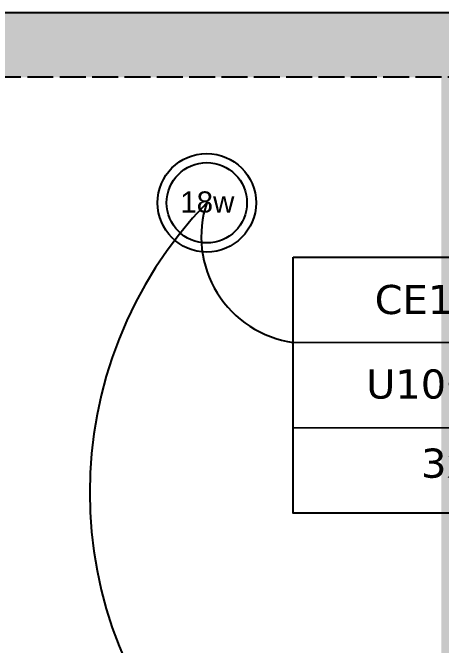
# Model space of a CAD drawing. Header units: millimetres. Extents: x 31778 to 54642, y 18502 to 28743.
# Drawn here: x 44376.8 to 44575.7, y 22060.9 to 22354.5 of the extents above; entities that cross this region are included whole.
import ezdxf
from ezdxf.enums import TextEntityAlignment as Align

# ---------------------------------------------------------------- set-up
doc = ezdxf.new("R2010")
doc.units = ezdxf.units.MM
for name, pattern in [('ACAD_ISO02W100', [15, 12, -3]), ('ACAD_ISO03W100', [30, 12, -18]), ('DASHED2', [0.375, 0.25, -0.125])]:
    doc.linetypes.add(name, pattern=pattern)
for name, color, linetype in [('CIRCUITS ECLAIRAGE', 1, 'Continuous'), ('MUR BAS', 7, 'Continuous'), ('Plan Archi', 8, 'Continuous')]:
    doc.layers.add(name, color=color, linetype=linetype)
doc.layers.add('STRUCTURE POUTRES', color=5, linetype='ACAD_ISO03W100', lineweight=20)
doc.styles.get("Standard").update_dxf_attribs({"font": 'arial.ttf'})
doc.styles.add('Verdana', font='verdana.ttf')

# ---------------------------------------------------------------- blocks, each defined once
blk = doc.blocks.new('18w')
at = {"layer": 'MUR BAS', "color": 1}
for radius in [46.61, 38.05]:
    blk.add_circle((54837.71, -12071.17), radius, dxfattribs=at)
at = {"layer": 'MUR BAS', "color": 1, "insert": (54812.6, -12060.4), "char_height": 20, "attachment_point": 1}
blk.add_mtext_dynamic_manual_height_columns('18w', width=53.4847, gutter_width=100, heights=[0], dxfattribs=at)
blk = doc.blocks.new('ETIQ ECL')
at = {"color": 6, "linetype": 'ByBlock'}
blk.add_lwpolyline([(-28.092, 19.8), (28.092, 19.8), (28.092, -19.8), (-28.092, -19.8)], close=True, dxfattribs=at)
at = {"layer": 'STRUCTURE POUTRES', "color": 6, "linetype": 'ByBlock'}
for points in [[(-28.092, 19.8), (28.092, 19.8), (28.092, 6.6), (-28.092, 6.6)], [(-28.092, 6.6), (28.092, 6.6), (28.092, -6.6), (-28.092, -6.6)], [(-28.092, -6.6), (28.092, -6.6), (28.092, -19.8), (-28.092, -19.8)]]:
    blk.add_lwpolyline(points, close=True, dxfattribs=at)
at = {"layer": 'STRUCTURE POUTRES', "color": 6, "linetype": 'ByBlock', "style": 'Verdana'}
for tag, p in [('CIRCUIT', (0.326, 10.993)), ('CABLE', (-0.49, -2.078)), ('SECTION', (0.374, -14.321))]:
    blk.add_attdef(tag, text='', height=4.5, dxfattribs=at).set_placement(p, align=Align.CENTER)

msp = doc.modelspace()

# ---------------------------------------------------------------- hatches: boundary and pattern name
at = {"layer": 'Plan Archi', "linetype": 'ACAD_ISO02W100'}
msp.add_hatch(color=256, dxfattribs=at).paths.add_polyline_path([(44338.652, 22354.456), (44605.654, 22354.456), (44605.654, 22324.456), (44338.652, 22324.456)])
at = {"layer": 'Plan Archi'}
h = msp.add_hatch(color=256, dxfattribs=at)
h.dxf.hatch_style = 1
h.paths.add_polyline_path([(45086.342, 21643.182), (45086.342, 21673.182), (44831.368, 21673.182), (44831.368, 22086.997), (44605.654, 22086.997), (44605.654, 22324.456), (44575.654, 22324.456), (44575.654, 21863.182), (44565.654, 21863.182), (44565.654, 21853.182), (44595.654, 21853.182), (44595.654, 21843.182), (44605.654, 21843.182), (44605.654, 21853.182), (44697.074, 21853.182), (44697.074, 21863.182), (44605.654, 21863.182), (44605.654, 22056.997), (44801.368, 22056.997), (44801.368, 21863.182), (44791.368, 21863.182), (44791.368, 21853.182), (44801.368, 21853.182), (44801.368, 21673.182), (44605.654, 21673.182), (44605.654, 21643.182)])

# ---------------------------------------------------------------- linework, layer by layer
at = {"layer": 'CIRCUITS ECLAIRAGE', "color": 6}
for centre, radius, start, end in [((44606.187, 22131.799), 193.62, 136.02911, 223.98087), ((44513.751, 22250.463), 49.489, 161.42472, 262.10479)]:
    msp.add_arc(centre, radius, start, end, dxfattribs=at)
at = {"layer": 'Plan Archi', "linetype": 'DASHED2'}
msp.add_line((43613.989, 22354.456), (44605.654, 22354.456), dxfattribs=at)
at = {"layer": 'Plan Archi', "linetype": 'ACAD_ISO02W100'}
for p, q in [((44338.652, 22354.456), (44605.654, 22354.456)), ((44605.654, 22324.456), (44338.652, 22324.456))]:
    msp.add_line(p, q, dxfattribs=at)

# ---------------------------------------------------------------- block references
at = {"layer": 'CIRCUITS ECLAIRAGE', "xscale": 0.4899999999999999, "yscale": 0.4899999999999999, "zscale": 0.4899999999999999}
msp.add_blockref('18w', (17596.361, 28181.102), dxfattribs=at)
at = {"layer": 'CIRCUITS ECLAIRAGE', "color": 6, "linetype": 'ByBlock', "xscale": 3, "yscale": 3, "zscale": 3}
msp.add_blockref('ETIQ ECL', (44591.23, 22181.643), dxfattribs=at).add_auto_attribs({'SECTION': '3x1.5', 'CABLE': 'U1000R2V', 'CIRCUIT': 'CE10-RDC'})

doc.saveas('drawing.dxf')
